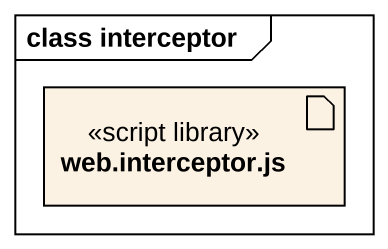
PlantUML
@startuml
mainframe class interceptor
artifact "web.interceptor.js" as web_interceptor_js <<script library>>
@enduml
